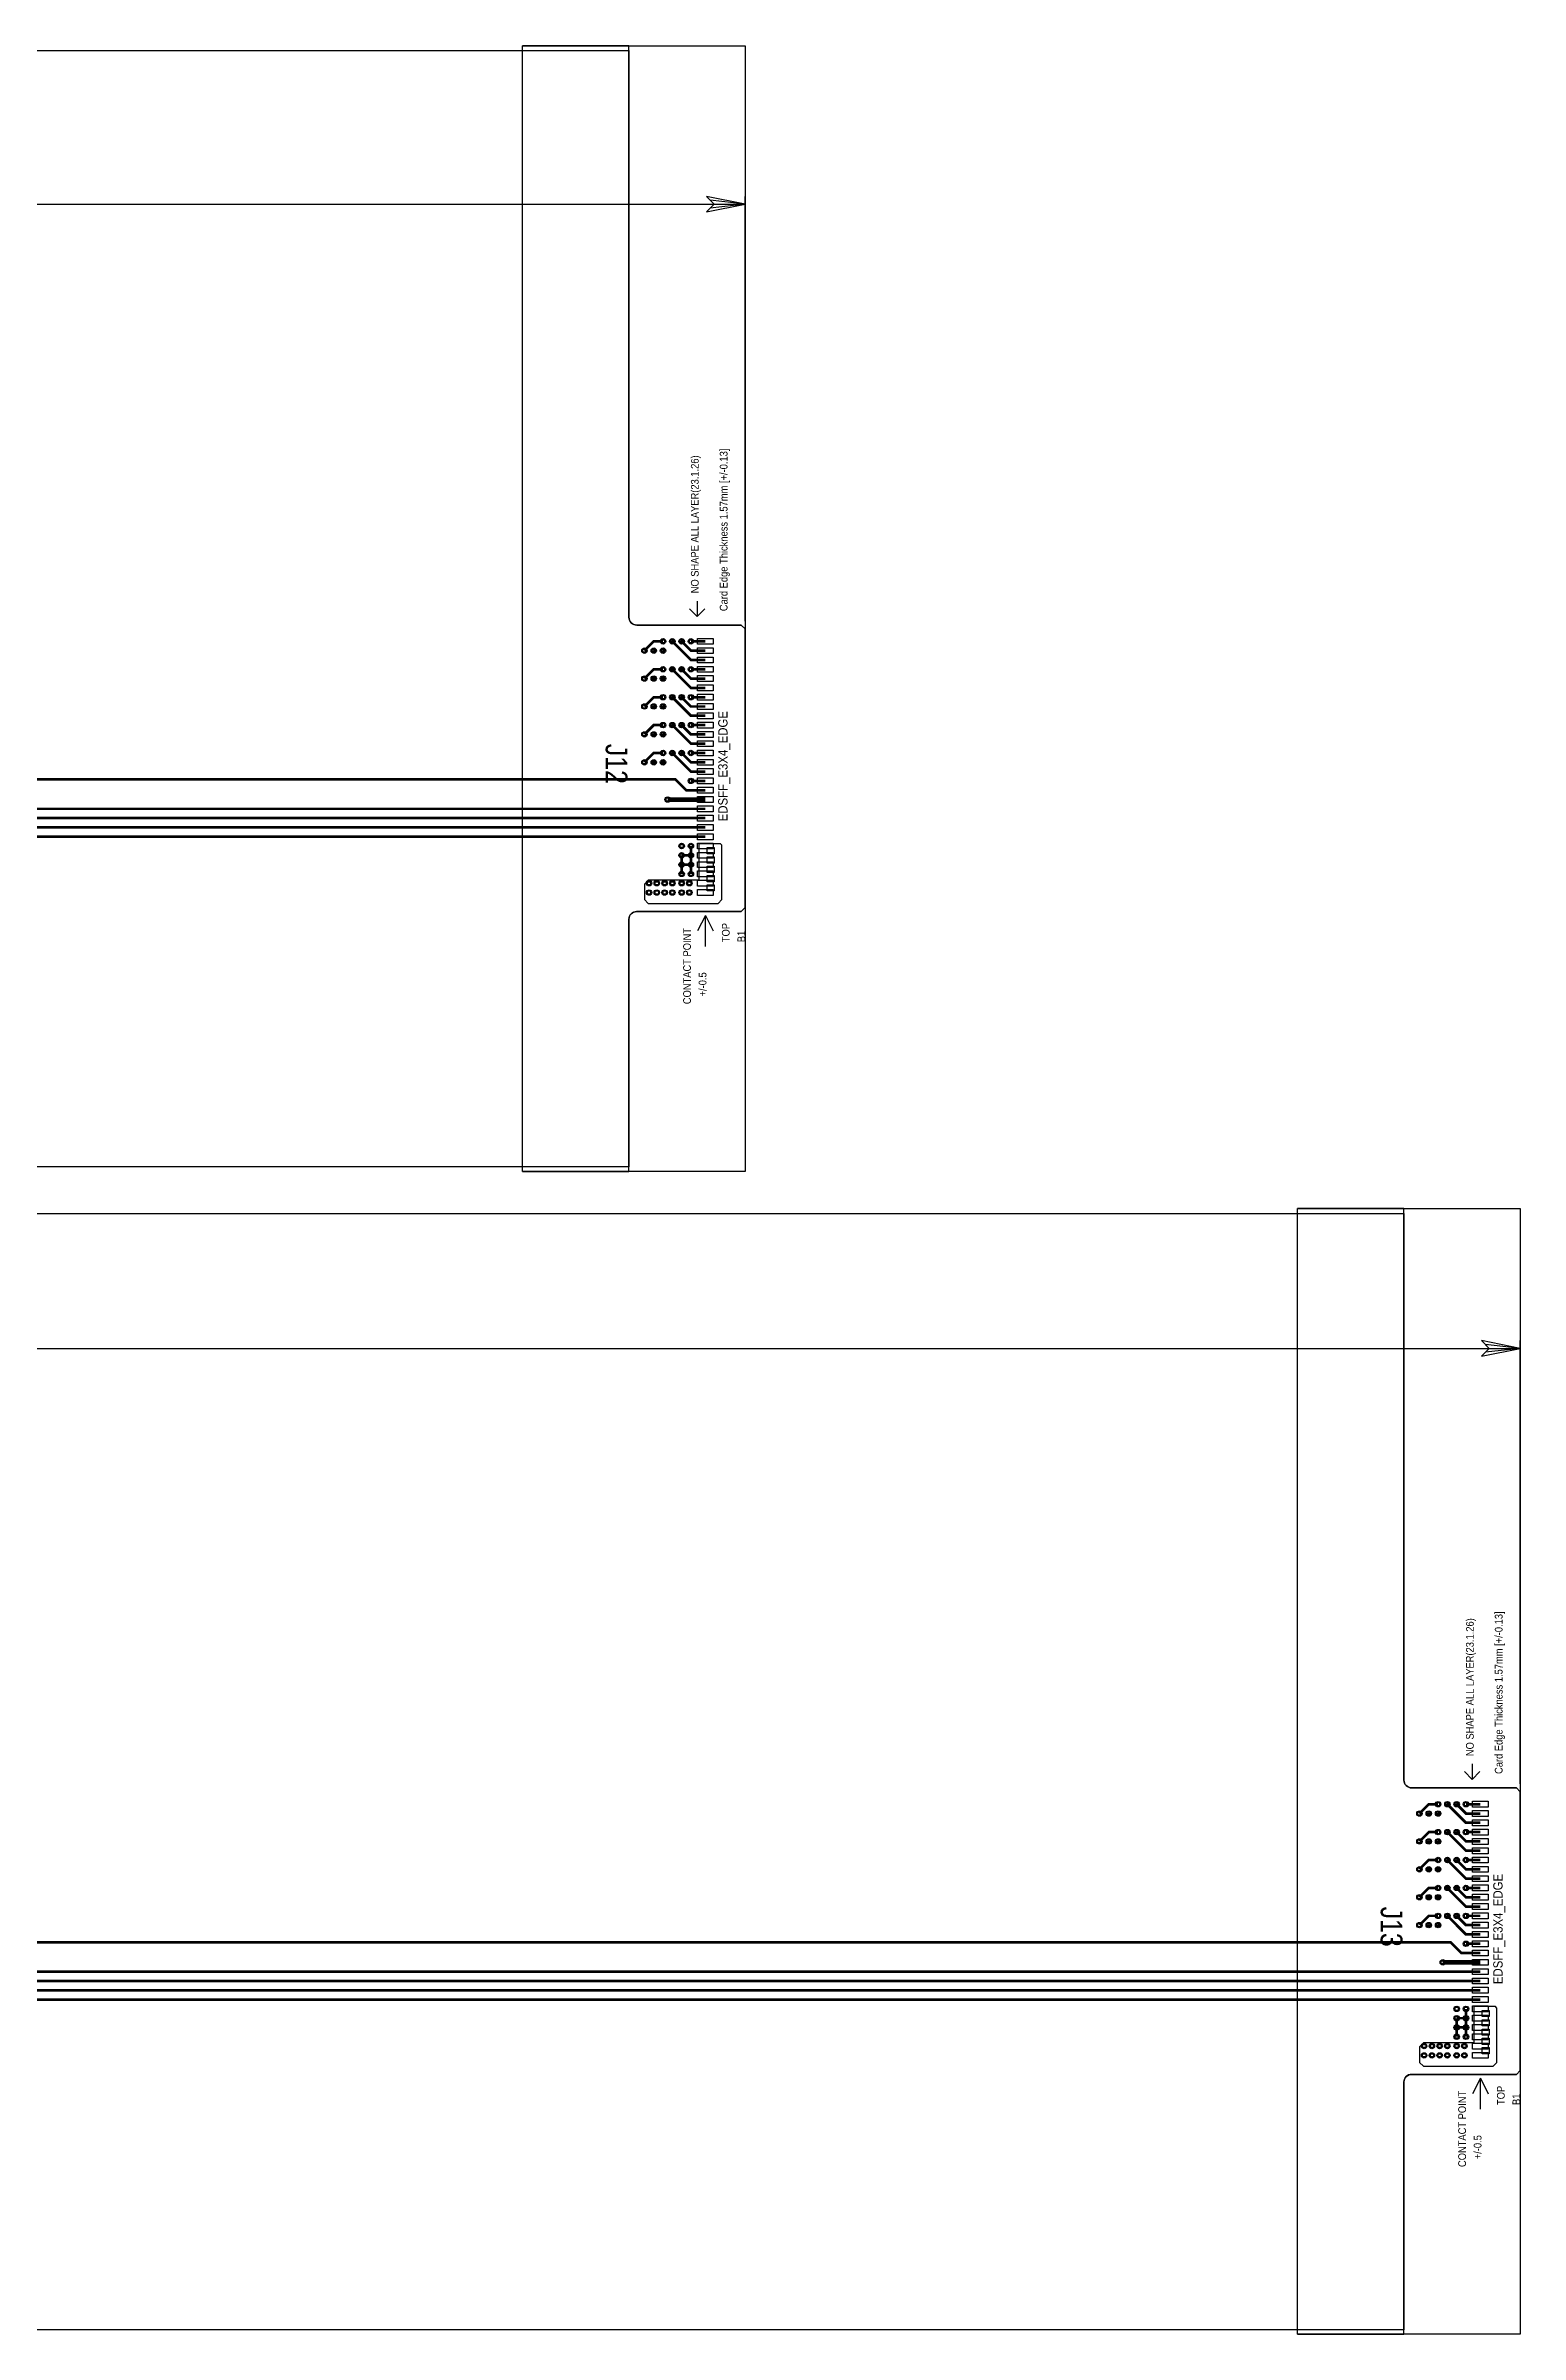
# Model space of a CAD drawing. Extents: x -65 to 700, y -155 to 755.
# Drawn here: x 234.9 to 330, y 74.7 to 222.3 of the extents above; entities that cross this region are included whole.
import ezdxf
from ezdxf.enums import TextEntityAlignment as Align

# ---------------------------------------------------------------- set-up
doc = ezdxf.new("R2010")
doc.units = 0
for name, color, linetype in [('BOARD_GEOMETRY_DIMENSION', 212, 'CONTINUOUS'), ('BOARD_GEOMETRY_OUTLINE', 254, 'CONTINUOUS'), ('COMPONENT_VALUE_ASSEMBLY_TOP', 254, 'CONTINUOUS'), ('ETCH_TOP', 72, 'CONTINUOUS'), ('MANUFACTURING_NCBACKDRILL-1-4', 85, 'CONTINUOUS'), ('MANUFACTURING_NCBACKDRILL-16-4', 85, 'CONTINUOUS'), ('MANUFACTURING_NCLEGEND-1-16', 85, 'CONTINUOUS'), ('PACKAGE_GEOMETRY_ASSEMBLY_TOP', 142, 'CONTINUOUS'), ('PACKAGE_GEOMETRY_PLACE_BOUND_TO', 85, 'CONTINUOUS'), ('PIN_TOP', 72, 'CONTINUOUS'), ('REF_DES_SILKSCREEN_TOP', 150, 'CONTINUOUS'), ('VIA_CLASS_TOP', 72, 'CONTINUOUS')]:
    doc.layers.add(name, color=color, linetype=linetype)

# ---------------------------------------------------------------- blocks, each defined once
blk = doc.blocks.new('FIGURE_SQUARE')
blk.add_lwpolyline([(-0.5, -0.5), (-0.5, 0.5), (0.5, 0.5), (0.5, -0.5)], close=True)
blk = doc.blocks.new('FIGURE_CROSS')
for points in [[(-0.5, 0), (0.5, 0)], [(0, 0.5), (0, -0.5)]]:
    blk.add_lwpolyline(points)

msp = doc.modelspace()

# ---------------------------------------------------------------- linework, layer by layer
at = {"layer": 'BOARD_GEOMETRY_DIMENSION'}
for points in [[(277.5, 211.6), (280, 212.1), (277.5, 212.6), (278, 212.1), (277.5, 211.6)], [(280, 185.205), (280, 212.6)], [(108.15, 212.1), (280, 212.1)], [(280, 212.1), (277.75, 212.35), (278, 212.1), (280, 212.1), (277.75, 211.85), (277.5, 211.6)], [(327.5, 137.8), (330, 138.3), (327.5, 138.8), (328, 138.3), (327.5, 137.8)], [(330, 110.205), (330, 138.8)], [(109.15, 138.3), (330, 138.3)], [(330, 138.3), (327.75, 138.55), (328, 138.3), (330, 138.3), (327.75, 138.05), (327.5, 137.8)]]:
    msp.add_lwpolyline(points, dxfattribs=at)
at = {"layer": 'BOARD_GEOMETRY_OUTLINE'}
for points in [[(0, 222), (272.5, 222), (272.5, 185.455, 0.410035), (273, 184.955), (279.75, 184.955), (280, 184.705), (280, 166.725), (279.75, 166.475), (273, 166.475, 0.006409), (272.9875, 166.4752, 0.414214), (272.4998, 165.9875, 0.006409), (272.5, 165.975), (272.5, 150), (0, 150)], [(0, 147), (322.5, 147), (322.5, 110.455, 0.410035), (323, 109.955), (329.75, 109.955), (330, 109.705), (330, 91.725), (329.75, 91.475), (323, 91.475, 0.006409), (322.9875, 91.4752, 0.414214), (322.4998, 90.9875, 0.006409), (322.5, 90.975), (322.5, 75), (0, 75)]]:
    msp.add_lwpolyline(points, format="xyb", close=True, dxfattribs=at)
at = {"layer": 'ETCH_TOP'}
for points, const_width in [([(277.43, 171.9), (56.6001, 171.9), (44.0001, 184.5), (44.0001, 185)], 0.169), ([(277.43, 172.5), (59, 172.5), (47, 184.5), (47, 185)], 0.169), ([(277.43, 173.1), (61.4001, 173.1), (50.0001, 184.5), (50.0001, 185)], 0.169), ([(56.0001, 185), (56.0001, 184.5), (65.5001, 175), (275.5, 175), (276.2, 174.3), (277.43, 174.3)], 0.169), ([(273.5, 183.3), (274.1, 183.9), (274.7, 183.9)], 0.169), ([(277.43, 182.7), (276.5, 182.7), (275.3, 183.9)], 0.171), ([(277.43, 183.3), (276.5, 183.3), (275.9, 183.9)], 0.171), ([(277.43, 183.9), (276.5, 183.9)], 0.169), ([(273.5, 181.5), (274.1, 182.1), (274.7, 182.1)], 0.169), ([(277.43, 180.9), (276.5, 180.9), (275.3, 182.1)], 0.171), ([(277.43, 181.5), (276.5, 181.5), (275.9, 182.1)], 0.171), ([(277.43, 182.1), (276.5, 182.1)], 0.169), ([(273.5, 179.7), (274.1, 180.3), (274.7, 180.3)], 0.169), ([(277.43, 179.1), (276.5, 179.1), (275.3, 180.3)], 0.171), ([(277.43, 179.7), (276.5, 179.7), (275.9, 180.3)], 0.171), ([(277.43, 180.3), (276.5, 180.3)], 0.169), ([(274.7, 178.5), (274.1, 178.5), (273.5, 177.9)], 0.169), ([(277.43, 177.3), (276.5, 177.3), (275.3, 178.5)], 0.171), ([(277.43, 177.9), (276.5, 177.9), (275.9, 178.5)], 0.171), ([(277.43, 178.5), (276.5, 178.5)], 0.169), ([(273.5, 176.1), (274.1, 176.7), (274.7, 176.7)], 0.169), ([(277.43, 175.5), (276.5, 175.5), (275.3, 176.7)], 0.171), ([(277.43, 176.1), (276.5, 176.1), (275.9, 176.7)], 0.171), ([(277.43, 176.7), (276.5, 176.7)], 0.169), ([(277.43, 174.9), (276.5, 174.9)], 0.169), ([(277.43, 173.7), (275, 173.7)], 0.3), ([(277.43, 171.3), (54.2001, 171.3), (53.4997, 172.0004), (53.4997, 172.5004)], 0.169), ([(275.9, 169.5), (275.9, 170.1)], 0.169), ([(276.5, 170.1), (275.9, 170.1)], 0.169), ([(276.5, 170.7), (276.5, 170.1)], 0.169), ([(276.5, 169.5), (276.5, 170.1)], 0.169), ([(275.9, 169.5), (276.5, 169.5)], 0.169), ([(275.9, 168.9), (275.9, 169.5)], 0.169), ([(276.5, 169.5), (276.5, 168.9)], 0.169), ([(327.43, 96.9), (56.6001, 96.9), (44.0001, 109.5), (44.0001, 110)], 0.169), ([(327.43, 97.5), (59, 97.5), (47, 109.5), (47, 110)], 0.169), ([(327.43, 98.1), (61.4001, 98.1), (50.0001, 109.5), (50.0001, 110)], 0.169), ([(56.0001, 110), (56.0001, 109.5), (65.5001, 100), (325.5, 100), (326.2, 99.3), (327.43, 99.3)], 0.169), ([(323.5, 108.3), (324.1, 108.9), (324.7, 108.9)], 0.169), ([(327.43, 107.7), (326.5, 107.7), (325.3, 108.9)], 0.171), ([(325.9, 108.9), (326.5, 108.3), (327.43, 108.3)], 0.171), ([(327.43, 108.9), (326.5, 108.9)], 0.169), ([(323.5, 106.5), (324.1, 107.1), (324.7, 107.1)], 0.169), ([(327.43, 105.9), (326.5, 105.9), (325.3, 107.1)], 0.171), ([(325.9, 107.1), (326.5, 106.5), (327.43, 106.5)], 0.171), ([(327.43, 107.1), (326.5, 107.1)], 0.169), ([(323.5, 104.7), (324.1, 105.3), (324.7, 105.3)], 0.169), ([(327.43, 104.1), (326.5, 104.1), (325.3, 105.3)], 0.171), ([(325.9, 105.3), (326.5, 104.7), (327.43, 104.7)], 0.171), ([(327.43, 105.3), (326.5, 105.3)], 0.169), ([(324.7, 103.5), (324.1, 103.5), (323.5, 102.9)], 0.169), ([(327.43, 102.3), (326.5, 102.3), (325.3, 103.5)], 0.171), ([(325.9, 103.5), (326.5, 102.9), (327.43, 102.9)], 0.171), ([(327.43, 103.5), (326.5, 103.5)], 0.169), ([(323.5, 101.1), (324.1, 101.7), (324.7, 101.7)], 0.169), ([(327.43, 100.5), (326.5, 100.5), (325.3, 101.7)], 0.171), ([(325.9, 101.7), (326.5, 101.1), (327.43, 101.1)], 0.171), ([(327.43, 101.7), (326.5, 101.7)], 0.169), ([(327.43, 99.9), (326.5, 99.9)], 0.169), ([(327.43, 96.3), (54.2001, 96.3), (53.4997, 97.0004), (53.4997, 97.5004)], 0.169), ([(327.43, 98.7), (325, 98.7)], 0.3), ([(325.9, 94.5), (325.9, 95.1)], 0.169), ([(326.5, 95.1), (325.9, 95.1)], 0.169), ([(325.9, 94.5), (326.5, 94.5)], 0.169), ([(325.9, 93.9), (325.9, 94.5)], 0.169), ([(326.5, 95.7), (326.5, 95.1)], 0.169), ([(326.5, 94.5), (326.5, 95.1)], 0.169), ([(326.5, 94.5), (326.5, 93.9)], 0.169)]:
    msp.add_lwpolyline(points, dxfattribs=dict(at, const_width=const_width))
for points in [[(277, 170.85), (277, 168.5), (273.75, 168.5), (273.5, 168.25), (273.5, 167.25), (273.75, 167), (278.25, 167), (278.5, 167.25), (278.5, 170.75), (278.4, 170.85)], [(277.55, 170.2), (277.55, 170.6), (278, 170.6), (278, 170.2)], [(277.55, 169.6), (277.55, 170), (278, 170), (278, 169.6)], [(277.55, 169), (277.55, 169.4), (278, 169.4), (278, 169)], [(277.55, 168.4), (277.55, 168.8), (278, 168.8), (278, 168.4)], [(277.55, 167.8), (277.55, 168.2), (278, 168.2), (278, 167.8)], [(327, 95.85), (327, 93.5), (323.75, 93.5), (323.5, 93.25), (323.5, 92.25), (323.75, 92), (328.25, 92), (328.5, 92.25), (328.5, 95.75), (328.4, 95.85)], [(327.55, 95.2), (327.55, 95.6), (328, 95.6), (328, 95.2)], [(327.55, 94.6), (327.55, 95), (328, 95), (328, 94.6)], [(327.55, 94), (327.55, 94.4), (328, 94.4), (328, 94)], [(327.55, 93.4), (327.55, 93.8), (328, 93.8), (328, 93.4)], [(327.55, 92.8), (327.55, 93.2), (328, 93.2), (328, 92.8)]]:
    msp.add_lwpolyline(points, close=True, dxfattribs=at)
at = {"layer": 'PACKAGE_GEOMETRY_ASSEMBLY_TOP'}
for points in [[(265.632, 149.715), (272.5, 149.715), (272.5, 165.975, -0.414214), (273, 166.475), (279.75, 166.475), (280, 166.725), (280, 184.705), (279.75, 184.955), (273, 184.955, -0.414214), (272.5, 185.455), (272.5, 222.315), (265.632, 222.315)], [(315.632, 74.715), (322.5, 74.715), (322.5, 90.975, -0.414214), (323, 91.475), (329.75, 91.475), (330, 91.725), (330, 109.705), (329.75, 109.955), (323, 109.955, -0.414214), (322.5, 110.455), (322.5, 147.315), (315.632, 147.315)]]:
    msp.add_lwpolyline(points, format="xyb", dxfattribs=at)
for points in [[(276.9, 186.5), (276.9, 185.5), (276.4, 186)], [(276.9, 185.5), (277.4, 186)], [(277.43, 164.225), (277.43, 166.225), (276.93, 165.225)], [(277.43, 166.225), (277.93, 165.225)], [(326.9, 111.5), (326.9, 110.5), (326.4, 111)], [(326.9, 110.5), (327.4, 111)], [(327.43, 89.225), (327.43, 91.225), (326.93, 90.225)], [(327.43, 91.225), (327.93, 90.225)]]:
    msp.add_lwpolyline(points, dxfattribs=at)
at = {"layer": 'PACKAGE_GEOMETRY_PLACE_BOUND_TO'}
for points in [[(280, 149.715), (265.632, 149.715), (265.632, 222.315), (280, 222.315)], [(330, 74.715), (315.632, 74.715), (315.632, 147.315), (330, 147.315)]]:
    msp.add_lwpolyline(points, close=True, dxfattribs=at)
at = {"layer": 'PIN_TOP'}
for points in [[(277.93, 183.71), (276.93, 183.71), (276.93, 184.09), (277.93, 184.09)], [(277.93, 183.11), (276.93, 183.11), (276.93, 183.49), (277.93, 183.49)], [(277.93, 182.51), (276.93, 182.51), (276.93, 182.89), (277.93, 182.89)], [(277.93, 181.91), (276.93, 181.91), (276.93, 182.29), (277.93, 182.29)], [(277.93, 181.31), (276.93, 181.31), (276.93, 181.69), (277.93, 181.69)], [(277.93, 180.71), (276.93, 180.71), (276.93, 181.09), (277.93, 181.09)], [(277.93, 180.11), (276.93, 180.11), (276.93, 180.49), (277.93, 180.49)], [(277.93, 179.51), (276.93, 179.51), (276.93, 179.89), (277.93, 179.89)], [(277.93, 178.91), (276.93, 178.91), (276.93, 179.29), (277.93, 179.29)], [(277.93, 178.31), (276.93, 178.31), (276.93, 178.69), (277.93, 178.69)], [(277.93, 177.71), (276.93, 177.71), (276.93, 178.09), (277.93, 178.09)], [(277.93, 177.11), (276.93, 177.11), (276.93, 177.49), (277.93, 177.49)], [(277.93, 176.51), (276.93, 176.51), (276.93, 176.89), (277.93, 176.89)], [(277.93, 175.91), (276.93, 175.91), (276.93, 176.29), (277.93, 176.29)], [(277.93, 175.31), (276.93, 175.31), (276.93, 175.69), (277.93, 175.69)], [(277.93, 174.71), (276.93, 174.71), (276.93, 175.09), (277.93, 175.09)], [(277.93, 174.11), (276.93, 174.11), (276.93, 174.49), (277.93, 174.49)], [(277.93, 173.51), (276.93, 173.51), (276.93, 173.89), (277.93, 173.89)], [(277.93, 172.91), (276.93, 172.91), (276.93, 173.29), (277.93, 173.29)], [(277.93, 172.31), (276.93, 172.31), (276.93, 172.69), (277.93, 172.69)], [(277.93, 171.71), (276.93, 171.71), (276.93, 172.09), (277.93, 172.09)], [(277.93, 171.11), (276.93, 171.11), (276.93, 171.49), (277.93, 171.49)], [(277.93, 170.51), (276.93, 170.51), (276.93, 170.89), (277.93, 170.89)], [(277.93, 169.91), (276.93, 169.91), (276.93, 170.29), (277.93, 170.29)], [(277.93, 169.31), (276.93, 169.31), (276.93, 169.69), (277.93, 169.69)], [(277.93, 168.71), (276.93, 168.71), (276.93, 169.09), (277.93, 169.09)], [(277.93, 168.11), (276.93, 168.11), (276.93, 168.49), (277.93, 168.49)], [(277.93, 167.51), (276.93, 167.51), (276.93, 167.89), (277.93, 167.89)], [(327.93, 108.71), (326.93, 108.71), (326.93, 109.09), (327.93, 109.09)], [(327.93, 108.11), (326.93, 108.11), (326.93, 108.49), (327.93, 108.49)], [(327.93, 107.51), (326.93, 107.51), (326.93, 107.89), (327.93, 107.89)], [(327.93, 106.91), (326.93, 106.91), (326.93, 107.29), (327.93, 107.29)], [(327.93, 106.31), (326.93, 106.31), (326.93, 106.69), (327.93, 106.69)], [(327.93, 105.71), (326.93, 105.71), (326.93, 106.09), (327.93, 106.09)], [(327.93, 105.11), (326.93, 105.11), (326.93, 105.49), (327.93, 105.49)], [(327.93, 104.51), (326.93, 104.51), (326.93, 104.89), (327.93, 104.89)], [(327.93, 103.91), (326.93, 103.91), (326.93, 104.29), (327.93, 104.29)], [(327.93, 103.31), (326.93, 103.31), (326.93, 103.69), (327.93, 103.69)], [(327.93, 102.71), (326.93, 102.71), (326.93, 103.09), (327.93, 103.09)], [(327.93, 102.11), (326.93, 102.11), (326.93, 102.49), (327.93, 102.49)], [(327.93, 101.51), (326.93, 101.51), (326.93, 101.89), (327.93, 101.89)], [(327.93, 100.91), (326.93, 100.91), (326.93, 101.29), (327.93, 101.29)], [(327.93, 100.31), (326.93, 100.31), (326.93, 100.69), (327.93, 100.69)], [(327.93, 99.71), (326.93, 99.71), (326.93, 100.09), (327.93, 100.09)], [(327.93, 99.11), (326.93, 99.11), (326.93, 99.49), (327.93, 99.49)], [(327.93, 98.51), (326.93, 98.51), (326.93, 98.89), (327.93, 98.89)], [(327.93, 97.91), (326.93, 97.91), (326.93, 98.29), (327.93, 98.29)], [(327.93, 97.31), (326.93, 97.31), (326.93, 97.69), (327.93, 97.69)], [(327.93, 96.71), (326.93, 96.71), (326.93, 97.09), (327.93, 97.09)], [(327.93, 96.11), (326.93, 96.11), (326.93, 96.49), (327.93, 96.49)], [(327.93, 95.51), (326.93, 95.51), (326.93, 95.89), (327.93, 95.89)], [(327.93, 94.91), (326.93, 94.91), (326.93, 95.29), (327.93, 95.29)], [(327.93, 94.31), (326.93, 94.31), (326.93, 94.69), (327.93, 94.69)], [(327.93, 93.71), (326.93, 93.71), (326.93, 94.09), (327.93, 94.09)], [(327.93, 93.11), (326.93, 93.11), (326.93, 93.49), (327.93, 93.49)], [(327.93, 92.51), (326.93, 92.51), (326.93, 92.89), (327.93, 92.89)]]:
    msp.add_lwpolyline(points, close=True, dxfattribs=at)
at = {"layer": 'VIA_CLASS_TOP'}
for centre in [(273.5, 183.3), (274.1, 183.3), (274.7, 183.9), (274.7, 183.3), (275.3, 183.9), (275.9, 183.9), (276.5, 183.9), (273.5, 181.5), (274.1, 181.5), (274.7, 182.1), (274.7, 181.5), (275.3, 182.1), (275.9, 182.1), (276.5, 182.1), (274.7, 180.3), (275.3, 180.3), (275.9, 180.3), (276.5, 180.3), (273.5, 179.7), (274.1, 179.7), (274.7, 179.7), (274.7, 178.5), (275.3, 178.5), (275.9, 178.5), (276.5, 178.5), (273.5, 177.9), (274.1, 177.9), (274.7, 177.9), (273.5, 176.1), (274.1, 176.1), (274.7, 176.7), (274.7, 176.1), (275.3, 176.7), (275.9, 176.7), (276.5, 176.7), (276.5, 174.9), (275, 173.7), (275.9, 170.7), (275.9, 170.1), (276.5, 170.7), (276.5, 170.1), (273.8, 168.3), (274.3, 168.3), (274.8, 168.3), (275.3, 168.3), (275.9, 169.5), (275.9, 168.9), (275.9, 168.3), (276.4, 168.3), (276.5, 169.5), (276.5, 168.9), (273.8, 167.7), (274.3, 167.7), (274.8, 167.7), (275.3, 167.7), (275.9, 167.7), (276.4, 167.7), (323.5, 108.3), (324.1, 108.3), (324.7, 108.9), (324.7, 108.3), (325.3, 108.9), (325.9, 108.9), (326.5, 108.9), (323.5, 106.5), (324.1, 106.5), (324.7, 107.1), (324.7, 106.5), (325.3, 107.1), (325.9, 107.1), (326.5, 107.1), (323.5, 104.7), (324.1, 104.7), (324.7, 105.3), (324.7, 104.7), (325.3, 105.3), (325.9, 105.3), (326.5, 105.3), (324.7, 103.5), (325.3, 103.5), (325.9, 103.5), (326.5, 103.5), (323.5, 102.9), (324.1, 102.9), (324.7, 102.9), (324.7, 101.7), (325.3, 101.7), (325.9, 101.7), (326.5, 101.7), (323.5, 101.1), (324.1, 101.1), (324.7, 101.1), (326.5, 99.9), (325, 98.7), (325.9, 95.7), (325.9, 95.1), (325.9, 94.5), (326.5, 95.7), (326.5, 95.1), (326.5, 94.5), (323.8, 93.3), (324.3, 93.3), (324.8, 93.3), (325.3, 93.3), (325.9, 93.9), (325.9, 93.3), (326.4, 93.3), (326.5, 93.9), (323.8, 92.7), (324.3, 92.7), (324.8, 92.7), (325.3, 92.7), (325.9, 92.7), (326.4, 92.7)]:
    msp.add_circle(centre, 0.175, dxfattribs=at)

# ---------------------------------------------------------------- block references
at = {"layer": 'MANUFACTURING_NCBACKDRILL-1-4', "xscale": 0.2, "yscale": 0.2}
for p in [(274.1, 183.3), (274.7, 183.3), (274.1, 181.5), (274.7, 181.5), (274.1, 179.7), (274.7, 179.7), (274.1, 177.9), (274.7, 177.9), (274.1, 176.1), (274.7, 176.1), (324.1, 108.3), (324.7, 108.3), (324.1, 106.5), (324.7, 106.5), (324.1, 104.7), (324.7, 104.7), (324.1, 102.9), (324.7, 102.9), (324.1, 101.1), (324.7, 101.1)]:
    msp.add_blockref('FIGURE_CROSS', p, dxfattribs=at)
at = {"layer": 'MANUFACTURING_NCBACKDRILL-16-4', "xscale": 0.2, "yscale": 0.2}
for p in [(275.3, 183.9), (275.9, 183.9), (275.3, 182.1), (275.9, 182.1), (275.3, 180.3), (275.9, 180.3), (275.3, 178.5), (275.9, 178.5), (275.3, 176.7), (275.9, 176.7), (325.3, 108.9), (325.9, 108.9), (325.3, 107.1), (325.9, 107.1), (325.3, 105.3), (325.9, 105.3), (325.3, 103.5), (325.9, 103.5), (325.3, 101.7), (325.9, 101.7)]:
    msp.add_blockref('FIGURE_CROSS', p, dxfattribs=at)
at = {"layer": 'MANUFACTURING_NCLEGEND-1-16', "xscale": 0.2, "yscale": 0.2}
for p in [(273.5, 183.3), (274.1, 183.3), (274.7, 183.9), (274.7, 183.3), (275.3, 183.9), (275.9, 183.9), (276.5, 183.9), (273.5, 181.5), (274.1, 181.5), (274.7, 182.1), (274.7, 181.5), (275.3, 182.1), (275.9, 182.1), (276.5, 182.1), (274.7, 180.3), (275.3, 180.3), (275.9, 180.3), (276.5, 180.3), (273.5, 179.7), (274.1, 179.7), (274.7, 179.7), (274.7, 178.5), (275.3, 178.5), (275.9, 178.5), (276.5, 178.5), (273.5, 177.9), (274.1, 177.9), (274.7, 177.9), (273.5, 176.1), (274.1, 176.1), (274.7, 176.7), (274.7, 176.1), (275.3, 176.7), (275.9, 176.7), (276.5, 176.7), (276.5, 174.9), (275, 173.7), (275.9, 170.7), (275.9, 170.1), (276.5, 170.7), (276.5, 170.1), (273.8, 168.3), (274.3, 168.3), (274.8, 168.3), (275.3, 168.3), (275.9, 169.5), (275.9, 168.9), (275.9, 168.3), (276.4, 168.3), (276.5, 169.5), (276.5, 168.9), (273.8, 167.7), (274.3, 167.7), (274.8, 167.7), (275.3, 167.7), (275.9, 167.7), (276.4, 167.7), (323.5, 108.3), (324.1, 108.3), (324.7, 108.9), (324.7, 108.3), (325.3, 108.9), (325.9, 108.9), (326.5, 108.9), (323.5, 106.5), (324.1, 106.5), (324.7, 107.1), (324.7, 106.5), (325.3, 107.1), (325.9, 107.1), (326.5, 107.1), (323.5, 104.7), (324.1, 104.7), (324.7, 105.3), (324.7, 104.7), (325.3, 105.3), (325.9, 105.3), (326.5, 105.3), (324.7, 103.5), (325.3, 103.5), (325.9, 103.5), (326.5, 103.5), (323.5, 102.9), (324.1, 102.9), (324.7, 102.9), (323.5, 101.1), (324.1, 101.1), (324.7, 101.7), (324.7, 101.1), (325.3, 101.7), (325.9, 101.7), (326.5, 101.7), (326.5, 99.9), (325, 98.7), (325.9, 95.7), (325.9, 95.1), (325.9, 94.5), (326.5, 95.7), (326.5, 95.1), (326.5, 94.5), (323.8, 93.3), (324.3, 93.3), (324.8, 93.3), (325.3, 93.3), (325.9, 93.9), (325.9, 93.3), (326.4, 93.3), (326.5, 93.9), (323.8, 92.7), (324.3, 92.7), (324.8, 92.7), (325.3, 92.7), (325.9, 92.7), (326.4, 92.7)]:
    msp.add_blockref('FIGURE_SQUARE', p, dxfattribs=at)

# ---------------------------------------------------------------- texts
at = {"layer": 'COMPONENT_VALUE_ASSEMBLY_TOP', "width": 0.916667}
for p in [(278.86, 175.85), (328.86, 100.85)]:
    msp.add_text('EDSFF_E3X4_EDGE', height=0.6, rotation=90, dxfattribs=at).set_placement(p, align=Align.CENTER)
at = {"layer": 'PACKAGE_GEOMETRY_ASSEMBLY_TOP', "width": 0.9}
for s, p in [('NO SHAPE ALL LAYER(23.1.26)', (277, 187)), ('Card Edge Thickness 1.57mm [+/-0.13]', (278.86, 185.85)), ('CONTACT POINT', (276.5, 160.5)), ('TOP', (279, 164.5)), ('B1', (280, 164.5)), ('+/-0.5', (277.5, 161)), ('Card Edge Thickness 1.57mm [+/-0.13]', (328.86, 110.85)), ('NO SHAPE ALL LAYER(23.1.26)', (327, 112)), ('CONTACT POINT', (326.5, 85.5)), ('TOP', (329, 89.5)), ('B1', (330, 89.5)), ('+/-0.5', (327.5, 86))]:
    msp.add_text(s, height=0.5, rotation=90, dxfattribs=at).set_placement(p)
at = {"layer": 'REF_DES_SILKSCREEN_TOP', "width": 0.857143}
for s, p in [('J12', (271, 176)), ('J13', (321, 101))]:
    msp.add_text(s, height=1.4, rotation=270, dxfattribs=at).set_placement(p, align=Align.CENTER)

doc.saveas('drawing.dxf')
